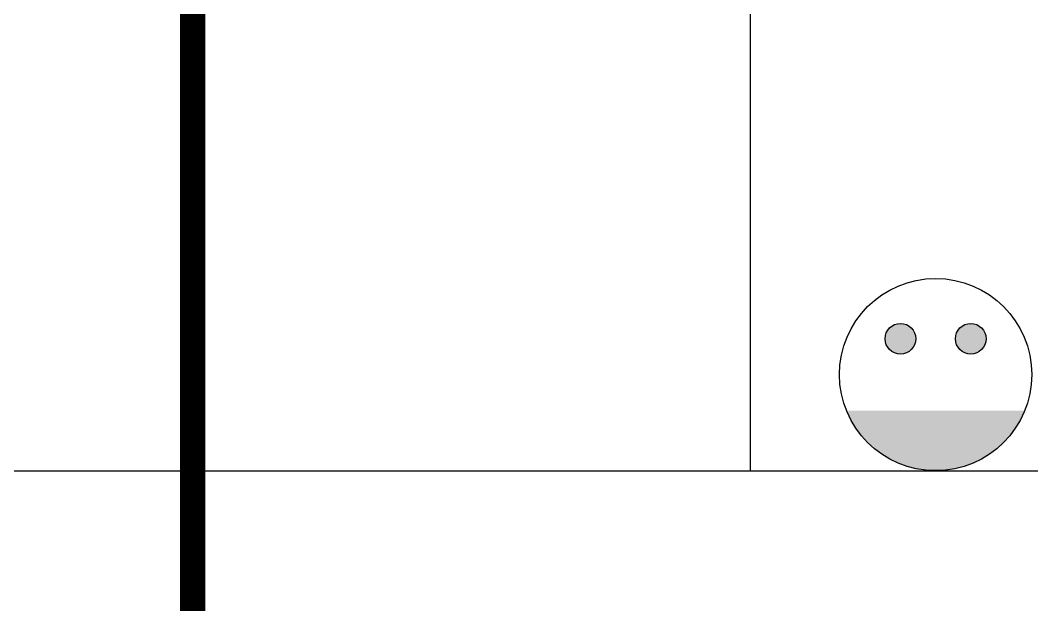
# Model space of a CAD drawing. Header units: inches. Extents: x 157163 to 245256, y -61743 to -20857.
# Drawn here: x 227844 to 229054, y -28340 to -27641 of the extents above; entities that cross this region are included whole.
import ezdxf

# ---------------------------------------------------------------- set-up
doc = ezdxf.new("R2010")
doc.units = ezdxf.units.IN
doc.header["$LTSCALE"] = 50
doc.header["$MEASUREMENT"] = 0
doc.linetypes.add('HID2', pattern=[1, 0.5, -0.5])
for name, color, linetype in [('06-LIGHT', 4, 'Continuous'), ('3.기호.계단선', 30, 'Continuous'), ('F-WALL1', 2, 'Continuous'), ('설비', 140, 'Continuous')]:
    doc.layers.add(name, color=color, linetype=linetype)

# ---------------------------------------------------------------- blocks, each defined once
blk = doc.blocks.new('VUDAUSEH')
at = {"layer": 'F-WALL1'}
blk.add_line((205830.3, -28179.9), (211137.3, -28179.9), dxfattribs=at)
blk = doc.blocks.new('cjswjdeh')
blk.add_blockref('VUDAUSEH', (21500, 0))
blk = doc.blocks.new('egoo')
at = {"layer": '설비'}
h = blk.add_hatch(color=140, dxfattribs=at)
edge = h.paths.add_edge_path()
edge.add_arc((1015645.3, 443433.7), 22.3, 0, 360)
h = blk.add_hatch(color=140, dxfattribs=at)
edge = h.paths.add_edge_path()
edge.add_arc((1015747.7, 443433.7), 22.3, 0, 360)
h = blk.add_hatch(color=140, dxfattribs=at)
edge = h.paths.add_edge_path()
edge.add_line((1015826.3, 443329.1), (1015566.6, 443329.1))
edge.add_ellipse((1015696.5, 443381.5), major_axis=(99, 99), ratio=1, start_angle=156.9578, end_angle=293.0422)
at = {"layer": '설비', "color": 140}
for centre, radius in [((1015696.5, 443381.5), 140), ((1015645.3, 443433.7), 22.3), ((1015747.7, 443433.7), 22.3)]:
    blk.add_circle(centre, radius, dxfattribs=at)

msp = doc.modelspace()

# ---------------------------------------------------------------- linework, layer by layer
at = {"layer": '06-LIGHT'}
msp.add_line((228717.3, -25649.9), (228717.3, -28179.9), dxfattribs=at)
at = {"layer": '3.기호.계단선', "color": 140, "linetype": 'HID2', "const_width": 30}
msp.add_lwpolyline([(228050.3, -26946.1), (228050.3, -30412.4)], dxfattribs=at)

# ---------------------------------------------------------------- block references
msp.add_blockref('cjswjdeh', (0, 0))
at = {"layer": '설비', "color": 140, "xscale": 0.8214285869294655, "yscale": 0.8214285869294655, "zscale": 0.8214285869294655, "rotation": 359.9999999999999}
msp.add_blockref('egoo', (-605383.2, -392271.1), dxfattribs=at)

doc.saveas('drawing.dxf')
